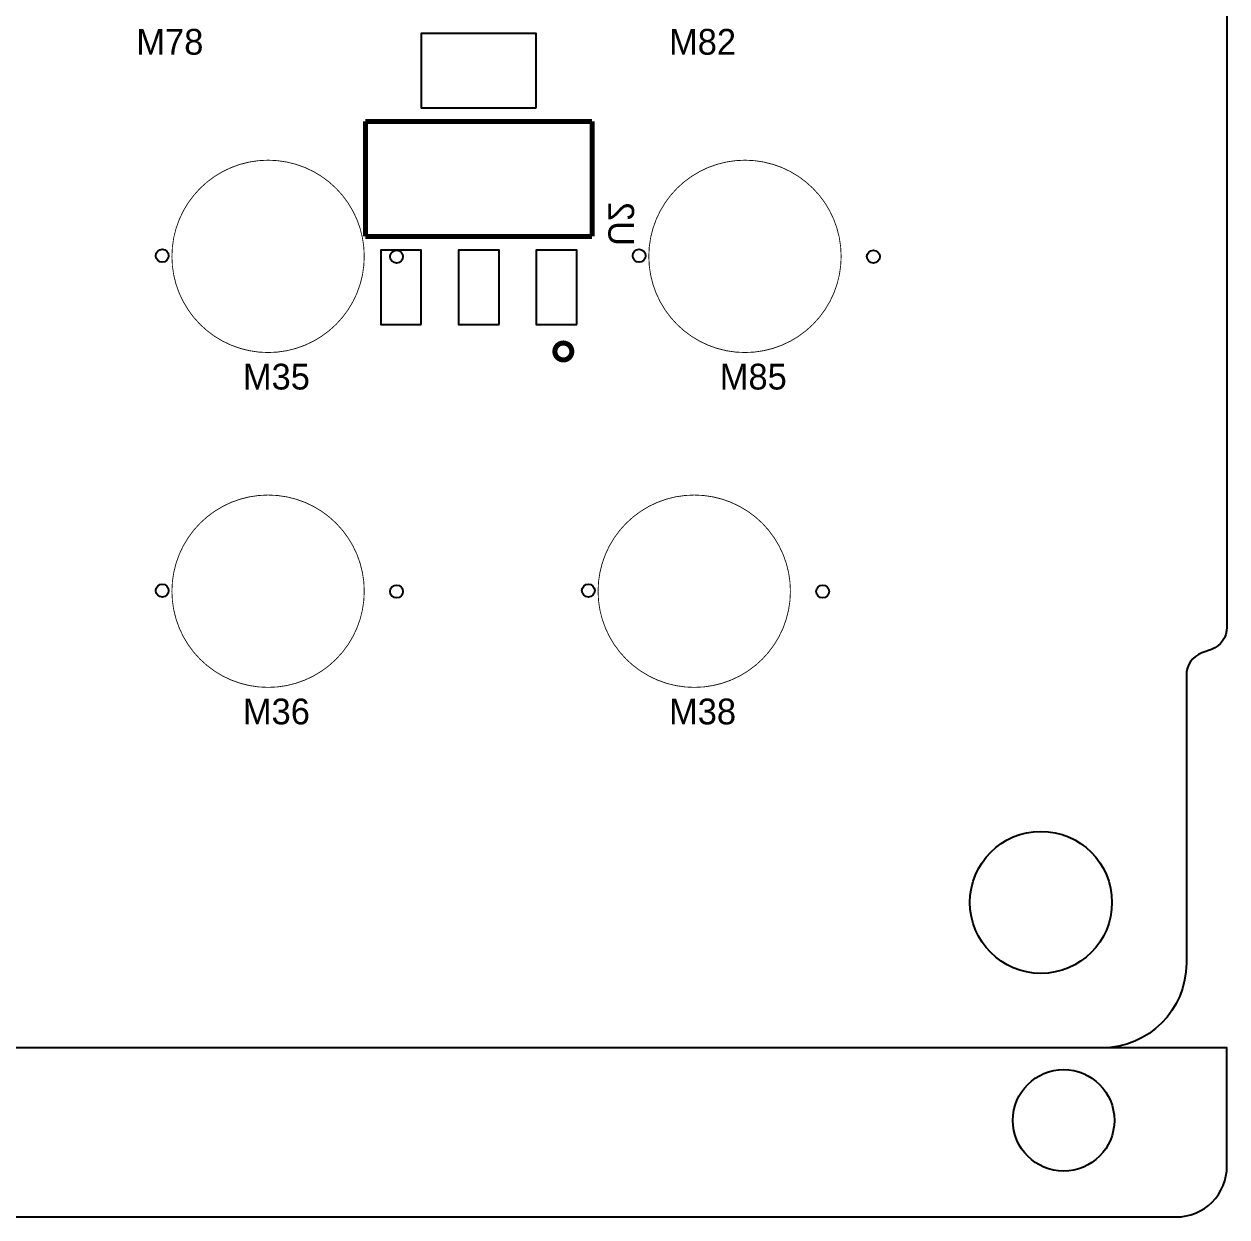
# Model space of a CAD drawing. Extents: x -2 to 189, y 0 to 85.
# Drawn here: x 151.91 to 187.47, y 0.3 to 35.57 of the extents above; entities that cross this region are included whole.
import ezdxf

# ---------------------------------------------------------------- set-up
doc = ezdxf.new("R2010")
doc.units = 0
for name, color, linetype in [('BG_OUTLINE', 254, 'CONTINUOUS'), ('BG_SILKSCREEN_TOP', 240, 'CONTINUOUS'), ('PG_SILKSCREEN_BOTTOM', 153, 'CONTINUOUS'), ('PIN_BOTTOM', 140, 'CONTINUOUS'), ('PIN_TOP', 12, 'CONTINUOUS'), ('RD_SILKSCREEN_BOTTOM', 9, 'CONTINUOUS'), ('RD_SILKSCREEN_TOP', 231, 'CONTINUOUS')]:
    doc.layers.add(name, color=color, linetype=linetype)

msp = doc.modelspace()

# ---------------------------------------------------------------- linework, layer by layer
at = {"layer": 'BG_OUTLINE'}
for points in [[(150.974044, 74.600054, 0.414234), (152.174194, 75.79995), (152.174194, 79.30007, -0.414121), (152.97404, 80.099916), (183.77408, 80.099916, -0.414211), (186.274202, 77.600048), (186.274202, 67.780916, 0.315303), (186.734704, 67.123056), (187.013596, 67.02171, -0.315299), (187.474098, 66.36385), (187.474098, 17.736058, -0.3153), (187.013596, 17.078198), (186.734704, 16.976852, 0.315301), (186.274202, 16.318992), (186.274202, 7.799832, -0.414179), (183.774334, 5.299964), (150.740618, 5.299964, -0.414227)], [(-0.025654, 0.299974), (185.973974, 0.299974, 0.414214), (187.474098, 1.800098), (187.474098, 5.299964), (-1.525778, 5.299964), (-1.525778, 1.800098, 0.414214), (-0.025654, 0.299974)]]:
    msp.add_lwpolyline(points, format="xyb", dxfattribs=at)
at = {"layer": 'BG_SILKSCREEN_TOP', "const_width": 0.0254}
for points in [[(161.967672, 28.699968, 1), (156.280612, 28.699968, 1), (161.967672, 28.699968)], [(176.06772, 28.699968, 1), (170.38066, 28.699968, 1), (176.06772, 28.699968)], [(161.967672, 18.800064, 1), (156.280612, 18.800064, 1), (161.967672, 18.800064)], [(174.567596, 18.800064, 1), (168.880536, 18.800064, 1), (174.567596, 18.800064)]]:
    msp.add_lwpolyline(points, format="xyb", dxfattribs=at)
at = {"layer": 'PG_SILKSCREEN_BOTTOM', "const_width": 0.150114}
for points in [[(162.003994, 29.287978), (162.003994, 32.688022)], [(162.003994, 32.688022), (168.704006, 32.688022)], [(168.704006, 32.688022), (168.704006, 29.287978)], [(168.704006, 29.287978), (162.003994, 29.287978)]]:
    msp.add_lwpolyline(points, dxfattribs=at)
msp.add_lwpolyline([(168.104058, 25.887934, 0.999756), (167.603932, 25.888188, 1.000244), (168.104058, 25.887934)], format="xyb", dxfattribs=at)
at = {"layer": 'PIN_BOTTOM'}
for points in [[(167.054022, 33.087818), (167.054022, 35.287712), (163.653978, 35.287712), (163.653978, 33.087818)], [(163.653978, 26.688034), (163.653978, 28.887928), (162.454082, 28.887928), (162.454082, 26.688034)], [(165.953948, 26.688034), (165.953948, 28.887928), (164.754052, 28.887928), (164.754052, 26.688034)], [(168.253918, 26.688034), (168.253918, 28.887928), (167.054022, 28.887928), (167.054022, 26.688034)]]:
    msp.add_lwpolyline(points, close=True, dxfattribs=at)
for centre, radius in [((181.974236, 9.59993), 2.099945), ((182.64505, 3.155188), 1.499997)]:
    msp.add_circle(centre, radius, dxfattribs=at)
at = {"layer": 'PIN_TOP'}
for centre, radius in [((155.9941, 28.718002), 0.1905), ((162.92195, 28.691332), 0.1905), ((170.094148, 28.718002), 0.1905), ((177.021998, 28.691332), 0.1905), ((155.9941, 18.818098), 0.1905), ((162.92195, 18.791428), 0.1905), ((168.594024, 18.818098), 0.1905), ((175.521874, 18.791428), 0.1905), ((181.974236, 9.59993), 2.099945), ((182.64505, 3.155188), 1.499997)]:
    msp.add_circle(centre, radius, dxfattribs=at)

# ---------------------------------------------------------------- texts
at = {"layer": 'RD_SILKSCREEN_BOTTOM', "text_generation_flag": 2}
msp.add_text('U2', height=0.762, rotation=270, dxfattribs=at).set_placement((169.18432, 29.0068))
at = {"layer": 'RD_SILKSCREEN_TOP'}
for s, p in [('M78', (155.228798, 34.662872)), ('M82', (170.978576, 34.662872)), ('M35', (158.378398, 24.762968)), ('M85', (172.478446, 24.762968)), ('M36', (158.378398, 14.863064)), ('M38', (170.978576, 14.863064))]:
    msp.add_text(s, height=0.762, dxfattribs=at).set_placement(p)

doc.saveas('drawing.dxf')
